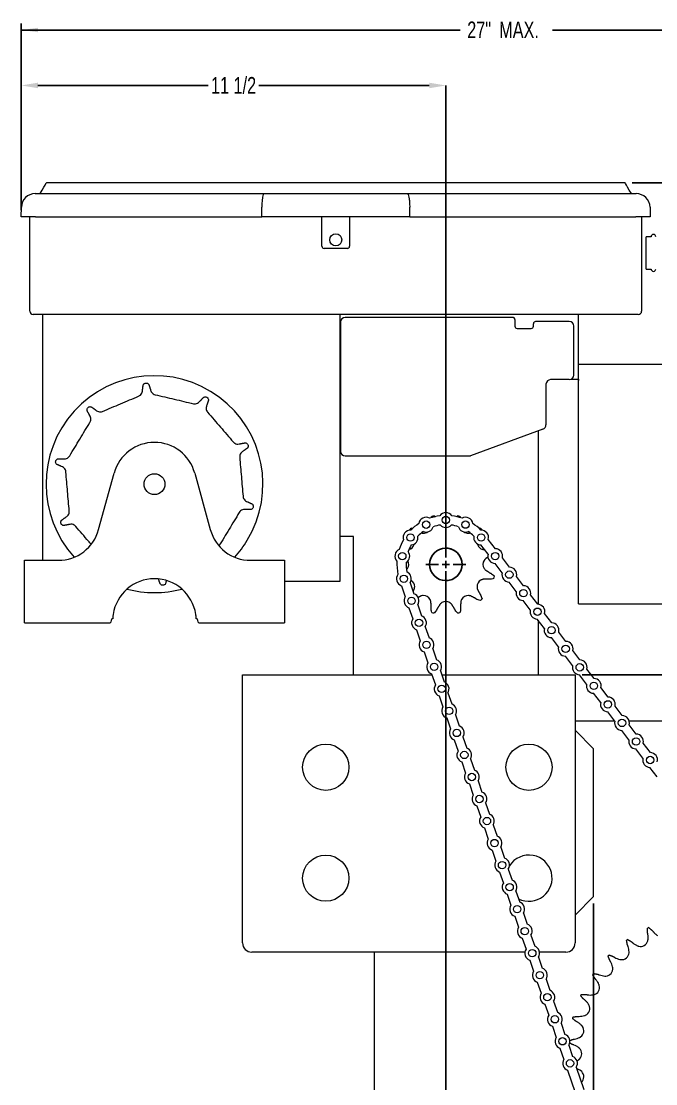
# Model space of a CAD drawing. Header units: inches. Extents: x 3.1 to 21.1, y 5.6 to 21.
# Drawn here: x 10.58 to 16.3, y 11.05 to 20.63 of the extents above; entities that cross this region are included whole.
import ezdxf

# ---------------------------------------------------------------- set-up
doc = ezdxf.new("R2010")
doc.units = ezdxf.units.IN
doc.header["$MEASUREMENT"] = 0
doc.header["$PDSIZE"] = -1
doc.layers.add('DIM', color=1, linetype='Continuous')
doc.styles.add('SLDTEXTSTYLE0', font='ARIAL.TTF', dxfattribs={"width": 0.7})
doc.dimstyles.new('SLDDIMSTYLE0', dxfattribs={"dimtxt": 0.15, "dimasz": 0.15, "dimexe": 0, "dimexo": 0.0625, "dimgap": 0.0375, "dimtad": 0, "dimtih": 1, "dimtoh": 1, "dimdec": 3, "dimlfac": 3, "dimrnd": 1e-09, "dimzin": 12, "dimdsep": 46, "dimtxsty": 'SLDTEXTSTYLE0', "dimsah": 1, "dimcen": 0.09, "dimadec": 0, "dimazin": 0, "dimtfac": 1, "dimtdec": 3, "dimtofl": 0, "dimtmove": 0, "dimatfit": 3, "dimfxl": 0, "dimtolj": 1, "dimtzin": 12, "dimarcsym": 0})
doc.dimstyles.new('SLDDIMSTYLE1', dxfattribs={"dimtxt": 0.15, "dimasz": 0.15, "dimexe": 0, "dimexo": 0.0625, "dimgap": 0.0375, "dimtad": 0, "dimtih": 1, "dimtoh": 1, "dimdec": 3, "dimlfac": 3, "dimrnd": 1e-09, "dimzin": 12, "dimdsep": 46, "dimtxsty": 'SLDTEXTSTYLE0', "dimsah": 1, "dimcen": 0.09, "dimadec": 0, "dimazin": 0, "dimtfac": 1, "dimtdec": 3, "dimtofl": 0, "dimtmove": 0, "dimatfit": 3, "dimfxl": 0, "dimtolj": 1, "dimtzin": 12, "dimarcsym": 0})

# ---------------------------------------------------------------- blocks, each defined once
blk = doc.blocks.new('*D9')
at = {"color": 0, "linetype": 'ByBlock', "lineweight": -2}
for p, q in [((16.0911, 19.1708), (20.6405, 19.1708)), ((20.6405, 19.0208), (20.6405, 17.067)), ((20.6405, 14.8831), (20.6405, 16.8368)), ((15.6405, 14.7331), (20.6405, 14.7331))]:
    blk.add_line(p, q, dxfattribs=at)
at = {"color": 0, "linetype": 'ByBlock'}
for points in [[(20.6405, 19.1708), (20.6655, 19.0208), (20.6155, 19.0208)], [(20.6405, 14.7331), (20.6655, 14.8831), (20.6155, 14.8831)]]:
    blk.add_solid(points, dxfattribs=at)
at = {"layer": 'DEFPOINTS', "color": 0, "linetype": 'ByBlock'}
for p in [(16.0286, 19.1708), (15.578, 14.7331)]:
    blk.add_point(p, dxfattribs=at)
at = {"color": 0, "linetype": 'ByBlock', "insert": (20.6405, 16.9519), "char_height": 0.15, "attachment_point": 5, "style": 'SLDTEXTSTYLE0'}
blk.add_mtext('13 5/16', dxfattribs=at)
blk = doc.blocks.new('*D5')
at = {"layer": 'DIM'}
for p, q in [((10.5813, 18.9249), (10.5813, 20.6089)), ((19.3347, 16.7954), (19.3347, 20.6089)), ((10.5813, 20.5489), (14.5415, 20.5489)), ((19.3347, 20.5489), (15.3745, 20.5489))]:
    blk.add_line(p, q, dxfattribs=at)
for points in [[(10.5813, 20.5489), (10.7313, 20.5289), (10.7313, 20.5689)], [(19.3347, 20.5489), (19.1847, 20.5689), (19.1847, 20.5289)]]:
    blk.add_solid(points, dxfattribs=at)
at = {"layer": 'DIM', "char_height": 0.15, "attachment_point": 1, "style": 'SLDTEXTSTYLE0'}
for s, insert in [('27"', (14.604, 20.6256)), (' MAX.', (14.8517, 20.6256))]:
    blk.add_mtext(s, dxfattribs=dict(at, insert=insert))
blk = doc.blocks.new('*D10')
at = {"color": 0, "linetype": 'ByBlock', "lineweight": -2}
for p, q in [((20.6405, 14.8831), (20.6405, 15.0331)), ((15.6405, 14.7331), (20.6405, 14.7331)), ((19.9947, 14.3164), (20.6405, 14.3164)), ((20.6405, 14.1664), (20.6405, 14.0164))]:
    blk.add_line(p, q, dxfattribs=at)
at = {"color": 0, "linetype": 'ByBlock'}
for points in [[(20.6405, 14.7331), (20.6155, 14.8831), (20.6655, 14.8831)], [(20.6405, 14.3164), (20.6155, 14.1664), (20.6655, 14.1664)]]:
    blk.add_solid(points, dxfattribs=at)
at = {"layer": 'DEFPOINTS', "color": 0, "linetype": 'ByBlock'}
for p in [(15.578, 14.7331), (19.9322, 14.3164)]:
    blk.add_point(p, dxfattribs=at)
at = {"color": 0, "linetype": 'ByBlock', "insert": (20.6405, 14.5248), "char_height": 0.15, "attachment_point": 5, "style": 'SLDTEXTSTYLE0'}
blk.add_mtext('1 1/4 TO 2 1/4"', dxfattribs=at)
blk = doc.blocks.new('*D11')
at = {"layer": 'DEFPOINTS', "color": 0}
for p in [(14.4114, 15.7298), (15.7447, 12.7331), (15.7447, 9.8436)]:
    blk.add_point(p, dxfattribs=at)
at = {"layer": 'DIM', "color": 0, "lineweight": -2}
for p, q in [((14.4114, 15.6673), (14.4114, 9.8436)), ((15.7447, 12.6706), (15.7447, 9.8436)), ((14.4114, 9.8436), (13.5336, 9.8436)), ((15.5947, 9.8436), (14.5614, 9.8436))]:
    blk.add_line(p, q, dxfattribs=at)
at = {"layer": 'DIM', "color": 0}
for points in [[(14.5614, 9.8686), (14.5614, 9.8186), (14.4114, 9.8436)], [(15.5947, 9.8686), (15.5947, 9.8186), (15.7447, 9.8436)]]:
    blk.add_solid(points, dxfattribs=at)
at = {"layer": 'DIM', "color": 0, "insert": (13.2526, 9.9213), "char_height": 0.15, "attachment_point": 2, "style": 'SLDTEXTSTYLE0'}
blk.add_mtext('\\A1;3" TO 4', dxfattribs=at)
blk = doc.blocks.new('*D12')
at = {"color": 0, "linetype": 'ByBlock', "lineweight": -2}
for p, q in [((10.5813, 18.9274), (10.5813, 20.0489)), ((10.7313, 20.0489), (12.2668, 20.0489)), ((14.2614, 20.0489), (12.7259, 20.0489)), ((14.4114, 15.7923), (14.4114, 20.0489))]:
    blk.add_line(p, q, dxfattribs=at)
at = {"color": 0, "linetype": 'ByBlock'}
for points in [[(10.5813, 20.0489), (10.7313, 20.0739), (10.7313, 20.0239)], [(14.4114, 20.0489), (14.2614, 20.0739), (14.2614, 20.0239)]]:
    blk.add_solid(points, dxfattribs=at)
at = {"layer": 'DEFPOINTS', "color": 0, "linetype": 'ByBlock'}
for p in [(10.5813, 18.8649), (14.4114, 15.7298)]:
    blk.add_point(p, dxfattribs=at)
at = {"color": 0, "linetype": 'ByBlock', "insert": (12.4963, 20.0489), "char_height": 0.15, "attachment_point": 5, "style": 'SLDTEXTSTYLE0'}
blk.add_mtext('11 1/2', dxfattribs=at)
blk = doc.blocks.new('SW_CENTERMARKSYMBOL_0')
at = {"layer": 'DIM', "color": 0}
for p, q in [((0, 0.0667), (0, 0.18)), ((-0.0667, 0), (-0.18, 0)), ((0, 0), (-0.0333, 0)), ((0, 0), (0, 0.0333)), ((0, 0), (0, -0.0333)), ((0, 0), (0.0333, 0)), ((0.0667, 0), (0.18, 0)), ((0, -0.0667), (0, -0.18))]:
    blk.add_line(p, q, dxfattribs=at)

msp = doc.modelspace()

# ---------------------------------------------------------------- linework, layer by layer
at = {"color": 7, "linetype": 'Continuous', "lineweight": 15}
for p, q in [((10.707758, 19.07328), (10.709921, 19.07328)), ((10.709921, 19.07328), (12.773007, 19.07328)), ((12.773007, 19.07328), (14.063501, 19.07328)), ((14.063501, 19.07328), (16.126587, 19.07328)), ((16.126587, 19.07328), (16.12875, 19.07328)), ((10.581284, 18.864946), (10.582777, 18.950462)), ((16.253731, 18.950462), (16.255224, 18.864946)), ((10.709921, 18.864946), (10.581284, 18.864946)), ((10.659154, 18.020686), (10.659154, 18.864946)), ((10.709921, 18.864946), (12.750963, 18.864946)), ((14.085544, 18.864946), (12.750963, 18.864946)), ((13.293254, 18.598603), (13.293254, 18.864946)), ((13.543254, 18.864946), (13.543254, 18.598603)), ((14.085544, 18.864946), (16.126587, 18.864946)), ((16.255224, 18.864946), (16.126587, 18.864946)), ((16.177354, 18.864946), (16.177354, 18.020686)), ((16.217354, 18.539086), (16.217354, 18.684919)), ((13.523254, 18.578602), (13.313254, 18.578602)), ((16.217354, 18.393253), (16.217354, 18.539086)), ((10.659154, 18.01402), (10.659154, 18.020686)), ((16.177354, 18.020686), (16.177354, 18.01402)), ((14.477558, 17.984086), (10.689087, 17.984086)), ((10.77302, 17.984086), (10.77302, 15.766419)), ((13.454687, 17.984086), (13.454687, 15.576086)), ((14.476355, 17.957497), (13.503021, 17.957497)), ((15.014687, 17.957497), (14.476355, 17.957497)), ((16.14742, 17.984086), (14.477558, 17.984086)), ((15.034687, 17.937497), (15.034687, 17.877497)), ((15.524687, 17.919997), (15.221354, 17.919997)), ((15.608021, 15.374753), (15.608021, 17.982496)), ((13.461354, 17.91583), (13.461354, 16.749163)), ((15.054687, 17.857497), (15.181354, 17.857497)), ((15.201354, 17.877497), (15.201354, 17.899996)), ((15.566354, 17.43733), (15.566354, 17.87833)), ((13.454687, 17.594086), (13.461354, 17.594086)), ((13.461354, 17.385753), (13.454687, 17.385753)), ((15.314687, 17.353997), (15.314687, 16.987339)), ((15.524687, 17.395663), (15.356354, 17.395663)), ((15.541403, 17.399163), (15.576354, 17.399163)), ((15.576354, 17.399163), (15.608021, 17.399163)), ((15.608021, 17.399163), (15.608021, 17.389164)), ((13.454687, 17.094086), (13.461354, 17.094086)), ((13.461354, 16.885753), (13.454687, 16.885753)), ((15.287271, 16.948185), (14.63289, 16.71001)), ((15.244687, 16.932686), (15.244687, 15.369204)), ((13.503021, 16.707497), (14.618639, 16.707497)), ((11.279516, 16.043133), (11.419858, 16.553039)), ((12.146183, 16.553039), (12.286524, 16.043133)), ((13.578021, 15.979753), (13.454687, 15.979753)), ((13.578021, 14.733086), (13.578021, 15.979753)), ((14.858594, 15.871163), (14.794519, 15.9555)), ((14.792238, 15.82075), (14.728164, 15.905088)), ((10.609687, 15.279086), (10.609687, 15.766419)), ((10.609687, 15.766419), (10.916354, 15.766419)), ((12.649687, 15.766419), (12.956354, 15.766419)), ((12.956354, 15.766419), (12.956354, 15.279086)), ((14.919278, 15.653535), (14.855204, 15.737872)), ((14.985633, 15.703947), (14.921559, 15.788285)), ((15.112673, 15.536732), (15.048599, 15.62107)), ((13.454687, 15.576086), (12.956354, 15.576086)), ((14.010449, 15.537261), (14.044806, 15.437071)), ((14.089277, 15.564291), (14.123633, 15.464102)), ((15.046318, 15.48632), (14.982243, 15.570657)), ((15.239712, 15.369517), (15.175638, 15.453855)), ((14.078567, 15.338615), (14.112924, 15.238426)), ((14.157395, 15.365646), (14.191751, 15.265457)), ((15.173357, 15.319104), (15.109283, 15.403442)), ((10.609687, 15.203086), (10.609687, 15.279086)), ((11.406694, 15.239086), (11.399242, 15.239086)), ((12.166799, 15.239086), (12.159347, 15.239086)), ((12.956354, 15.279086), (12.956354, 15.203086)), ((15.300397, 15.151889), (15.236322, 15.236227)), ((15.366752, 15.202302), (15.302678, 15.286639)), ((10.609687, 15.203086), (11.381927, 15.203086)), ((12.184114, 15.203086), (12.956354, 15.203086)), ((14.146686, 15.13997), (14.181042, 15.03978)), ((14.225513, 15.167001), (14.25987, 15.066811)), ((15.244687, 15.225217), (15.244687, 14.733086)), ((15.427436, 14.984674), (15.363362, 15.069012)), ((15.493792, 15.035086), (15.429717, 15.119424)), ((14.293631, 14.968356), (14.327988, 14.868166)), ((15.620831, 14.867871), (15.556757, 14.952209)), ((14.214804, 14.941325), (14.24916, 14.841135)), ((15.554476, 14.817459), (15.490402, 14.901796)), ((14.361749, 14.769711), (14.396106, 14.669521)), ((15.747871, 14.700656), (15.683796, 14.784994)), ((12.57802, 14.483086), (12.57802, 14.733086)), ((12.57802, 14.733086), (14.286212, 14.733086)), ((14.282922, 14.74268), (14.317279, 14.64249)), ((14.374309, 14.733086), (15.57802, 14.733086)), ((15.57802, 14.733086), (15.57802, 14.483086)), ((15.681516, 14.650243), (15.617441, 14.734581)), ((14.429868, 14.571066), (14.464224, 14.470876)), ((15.808555, 14.483028), (15.744481, 14.567366)), ((15.87491, 14.533441), (15.810836, 14.617778)), ((12.57802, 12.316419), (12.57802, 14.483086)), ((14.35104, 14.544035), (14.385397, 14.443845)), ((15.57802, 14.483086), (15.57802, 12.316419)), ((15.935595, 14.315813), (15.87152, 14.40015)), ((16.00195, 14.366225), (15.937876, 14.450563)), ((14.419158, 14.345389), (14.453515, 14.2452)), ((14.497986, 14.372421), (14.532342, 14.272231)), ((15.935134, 14.316419), (15.57802, 14.316419)), ((19.932187, 14.316419), (16.06476, 14.316419)), ((16.12899, 14.19901), (16.064915, 14.283348)), ((15.744687, 14.066419), (15.57802, 14.233086)), ((16.062634, 14.148598), (15.99856, 14.232935)), ((14.487277, 14.146744), (14.521633, 14.046554)), ((14.566104, 14.173775), (14.600461, 14.073586)), ((16.256029, 14.031795), (16.191955, 14.116132)), ((15.744687, 12.733086), (15.744687, 14.066419)), ((16.189674, 13.981382), (16.1256, 14.06572)), ((14.555395, 13.948099), (14.589751, 13.847909)), ((14.634222, 13.97513), (14.668579, 13.87494)), ((16.316714, 13.814167), (16.252639, 13.898505)), ((14.623513, 13.749454), (14.65787, 13.649264)), ((14.702341, 13.776485), (14.736697, 13.676295)), ((14.691631, 13.550809), (14.725988, 13.450619)), ((14.770459, 13.57784), (14.804815, 13.47765)), ((14.75975, 13.352163), (14.794106, 13.251974)), ((14.838577, 13.379195), (14.872934, 13.279005)), ((14.827868, 13.153518), (14.862224, 13.053329)), ((14.906695, 13.180549), (14.941052, 13.08036)), ((14.895986, 12.954873), (14.930343, 12.854683)), ((14.974814, 12.981904), (15.00917, 12.881714)), ((14.964104, 12.756228), (14.998461, 12.656038)), ((15.042932, 12.783259), (15.077288, 12.683069)), ((15.57802, 12.566419), (15.744687, 12.733086)), ((15.032223, 12.557583), (15.066579, 12.457393)), ((15.11105, 12.584614), (15.145406, 12.484424)), ((15.179168, 12.385969), (15.213525, 12.285779)), ((15.100341, 12.358938), (15.134697, 12.258748)), ((15.125087, 12.233086), (12.661354, 12.233086)), ((13.765521, 12.233086), (13.765521, 7.649753)), ((15.247286, 12.187323), (15.281643, 12.087134)), ((15.494687, 12.233086), (15.256896, 12.233086)), ((15.168459, 12.160292), (15.202815, 12.060103)), ((15.315405, 11.988678), (15.349761, 11.888489)), ((15.236577, 11.961647), (15.270934, 11.861457)), ((15.383523, 11.790033), (15.417879, 11.689843)), ((15.304695, 11.763002), (15.339052, 11.662812)), ((15.372814, 11.564357), (15.40717, 11.464167)), ((15.451641, 11.591388), (15.485997, 11.491198)), ((15.440932, 11.365712), (15.475288, 11.265522)), ((15.519759, 11.392743), (15.554116, 11.292553)), ((15.50905, 11.167066), (15.577917, 10.966237)), ((15.587877, 11.194098), (15.656745, 10.993268))]:
    msp.add_line(p, q, dxfattribs=at)
at = {"color": 7, "linetype": 'Continuous', "lineweight": 15, "flags": 128}
for points in [[(10.751587, 19.07328), (10.770166, 19.10546), (10.785047, 19.131234), (10.796217, 19.150581), (10.803669, 19.163488), (10.807396, 19.169944), (10.807862, 19.170751)], [(16.084921, 19.07328), (16.066342, 19.10546), (16.051461, 19.131234), (16.040291, 19.150581), (16.032839, 19.163488), (16.029112, 19.169944), (16.028646, 19.170751)]]:
    msp.add_lwpolyline(points, dxfattribs=at)
at = {"color": 7, "linetype": 'Continuous', "lineweight": 15}
for centre, radius in [((13.418254, 18.656936), 0.054667), ((11.783021, 16.453086), 0.094), ((14.233342, 16.087959), 0.033333), ((14.411177, 16.129753), 0.033333), ((14.58905, 16.088116), 0.033333), ((14.092635, 15.971452), 0.033333), ((14.729859, 15.971733), 0.033333), ((14.018406, 15.804532), 0.033333), ((14.856899, 15.804518), 0.033333), ((14.032982, 15.600004), 0.033333), ((14.983938, 15.637302), 0.033333), ((14.1011, 15.401359), 0.033333), ((15.110978, 15.470087), 0.033333), ((15.238017, 15.302872), 0.033333), ((14.169219, 15.202713), 0.033333), ((15.365057, 15.135657), 0.033333), ((14.237337, 15.004068), 0.033333), ((15.492097, 14.968441), 0.033333), ((14.305455, 14.805423), 0.033333), ((15.619136, 14.801226), 0.033333), ((15.746176, 14.634011), 0.033333), ((14.373573, 14.606778), 0.033333), ((15.873215, 14.466796), 0.033333), ((14.441691, 14.408133), 0.033333), ((16.000255, 14.29958), 0.033333), ((14.50981, 14.209487), 0.033333), ((13.328021, 13.899753), 0.208333), ((15.161354, 13.899753), 0.208333), ((16.127295, 14.132365), 0.033333), ((14.577928, 14.010842), 0.033333), ((16.254334, 13.96515), 0.033333), ((14.646046, 13.812197), 0.033333), ((14.714164, 13.613552), 0.033333), ((14.782282, 13.414907), 0.033333), ((14.850401, 13.216262), 0.033333), ((13.328021, 12.899753), 0.208333), ((14.918519, 13.017616), 0.033333), ((14.986637, 12.818971), 0.033333), ((15.054755, 12.620326), 0.033333), ((15.122874, 12.421681), 0.033333), ((15.190992, 12.223036), 0.033333), ((15.25911, 12.02439), 0.033333), ((15.327228, 11.825745), 0.033333), ((15.395346, 11.6271), 0.033333), ((15.463465, 11.428455), 0.033333), ((15.531583, 11.22981), 0.033333)]:
    msp.add_circle(centre, radius, dxfattribs=at)
msp.add_circle((14.411354, 15.729753), 0.146667)
for centre, radius, start, end in [((10.707758, 18.94828), 0.125, 90, 179), ((16.12875, 18.94828), 0.125, 1, 90), ((16.284021, 18.684919), 0.020833, 0, 180), ((13.313254, 18.598603), 0.02, 180, 270), ((13.523254, 18.598603), 0.02, 270, 0), ((16.284021, 18.393253), 0.020833, 180, 0), ((10.689087, 18.014019), 0.029933, 180, 270), ((13.503021, 17.91583), 0.041667, 90, 180), ((15.014687, 17.937497), 0.02, 0, 90), ((15.221354, 17.899997), 0.02, 90, 180), ((15.524687, 17.87833), 0.041667, 0, 90), ((16.147421, 18.014019), 0.029933, 270, 0), ((15.054687, 17.877497), 0.02, 180, 270), ((15.181354, 17.877497), 0.02, 270, 0), ((11.783021, 16.453086), 0.978277, 328.8554699, 222.3018131), ((15.356354, 17.353997), 0.041667, 90, 180), ((15.524687, 17.43733), 0.041667, 270, 0), ((15.273021, 16.987339), 0.041667, 290, 0), ((11.783021, 16.453086), 0.376667, 15.3884768, 164.6115232), ((13.503021, 16.749163), 0.041667, 180, 270), ((14.618639, 16.749163), 0.041667, 270, 290), ((14.411177, 16.129753), 0.066667, 35.070214, 144.9803358), ((14.233342, 16.087959), 0.066667, 61.470214, 171.3803358), ((14.411354, 15.729753), 0.441667, 97.123899, 109.3266507), ((14.411354, 15.729753), 0.451255, 103.5963742, 106.4036258), ((14.411354, 15.729753), 0.441667, 70.723899, 82.9266507), ((14.411354, 15.729753), 0.451255, 73.5963742, 76.4036258), ((14.58905, 16.088116), 0.066667, 8.670214, 118.5803358), ((10.916354, 16.143086), 0.376667, 270, 344.6115232), ((12.649687, 16.143086), 0.376667, 195.3884768, 270), ((14.092635, 15.971452), 0.066667, 87.870214, 197.7803358), ((14.411354, 15.729753), 0.451255, 133.5963742, 136.4036258), ((14.411354, 15.729753), 0.441667, 123.523899, 135.7266507), ((14.411354, 15.729753), 0.358333, 124.307387, 134.9431628), ((14.210119, 16.078301), 0.0675, 267.7503494, 305.2452719), ((14.233342, 16.087959), 0.066667, 248.9401231, 343.9104267), ((14.411354, 15.729753), 0.358333, 97.907387, 108.5431628), ((14.411177, 16.129753), 0.066667, 222.5401231, 317.5104267), ((14.411354, 15.729753), 0.358333, 71.507387, 82.1431628), ((14.58905, 16.088116), 0.066667, 196.1401231, 291.1104267), ((14.612588, 16.078301), 0.0675, 234.5754202, 272.2496506), ((14.411354, 15.729753), 0.358333, 45.107387, 55.7431628), ((14.411354, 15.729753), 0.441667, 44.323899, 56.5266507), ((14.411354, 15.729753), 0.451255, 43.5963742, 46.4036258), ((14.729859, 15.971733), 0.066667, 345.9074623, 92.1803358), ((11.783021, 16.453086), 0.978277, 317.6981869, 328.8554699), ((14.411354, 15.729753), 0.441667, 149.923899, 162.1266507), ((14.062805, 15.930987), 0.0675, 297.7503494, 346.4861249), ((14.092635, 15.971452), 0.066667, 275.3401231, 10.3104267), ((14.729859, 15.971733), 0.066667, 169.7401231, 268.5430874), ((14.759902, 15.930987), 0.0675, 193.3639687, 242.2496506), ((14.018406, 15.804532), 0.066667, 114.270214, 224.1803358), ((14.018406, 15.804532), 0.066667, 301.7401231, 36.7104267), ((14.411354, 15.729753), 0.358333, 150.707387, 161.3431628), ((14.411354, 15.729753), 0.146667, 196.5045155, 163.4954845), ((14.856899, 15.804518), 0.066667, 165.9074623, 268.5430874), ((14.856899, 15.804518), 0.066667, 345.9074623, 88.5430874), ((14.411354, 15.729753), 0.441667, 176.323899, 191.8289359), ((14.411354, 15.729753), 0.358333, 177.107387, 191.045448), ((14.008885, 15.729753), 0.0675, 327.7503494, 27.4508058), ((14.813823, 15.729753), 0.0675, 147.7503494, 212.2496506), ((14.032982, 15.600004), 0.066667, 143.9724992, 250.2453726), ((14.032982, 15.600004), 0.066667, 327.6097475, 66.4127119), ((14.411354, 15.729753), 0.451255, 343.5963742, 346.4036258), ((14.983938, 15.637302), 0.066667, 165.9074623, 268.5430874), ((14.983938, 15.637302), 0.066667, 345.9074623, 88.5430874), ((11.783021, 15.223086), 0.376667, 8.5500077, 171.4499923), ((14.062805, 15.528518), 0.0675, 357.7503494, 58.4096684), ((14.759902, 15.528518), 0.0675, 117.7503494, 182.2496506), ((15.110978, 15.470087), 0.066667, 345.9074623, 88.5430874), ((11.783021, 16.453086), 0.978277, 255.3242959, 284.6757041), ((14.1011, 15.401359), 0.066667, 147.6097475, 250.2453726), ((14.1011, 15.401359), 0.066667, 327.6097475, 70.2453726), ((14.210119, 15.381204), 0.0675, 27.7503494, 92.2496506), ((14.612588, 15.381204), 0.0675, 87.7503494, 152.2496506), ((15.110978, 15.470087), 0.066667, 165.9074623, 268.5430874), ((14.411354, 15.327284), 0.0675, 57.7503494, 122.2496506), ((14.411354, 15.729753), 0.451255, 313.5963742, 316.4036258), ((15.238017, 15.302872), 0.066667, 345.9074623, 88.5430874), ((14.169219, 15.202713), 0.066667, 147.6097475, 250.2453726), ((14.169219, 15.202713), 0.066667, 327.6097475, 70.2453726), ((14.411354, 15.729753), 0.451255, 253.5963742, 256.4036258), ((14.411354, 15.729753), 0.451255, 283.5963742, 286.4036258), ((15.238017, 15.302872), 0.066667, 165.9074623, 268.5430874), ((15.365057, 15.135657), 0.066667, 165.9074623, 268.5430874), ((15.365057, 15.135657), 0.066667, 345.9074623, 88.5430874), ((14.237337, 15.004068), 0.066667, 327.6097475, 70.2453726), ((14.237337, 15.004068), 0.066667, 147.6097475, 250.2453726), ((15.492097, 14.968441), 0.066667, 165.9074623, 268.5430874), ((15.492097, 14.968441), 0.066667, 345.9074623, 88.5430874), ((14.305455, 14.805423), 0.066667, 327.6097475, 70.2453726), ((15.619136, 14.801226), 0.066667, 345.9074623, 88.5430874), ((14.305455, 14.805423), 0.066667, 147.6097475, 250.2453726), ((15.619136, 14.801226), 0.066667, 165.9074623, 268.5430874), ((14.373573, 14.606778), 0.066667, 327.6097475, 70.2453726), ((15.746176, 14.634011), 0.066667, 345.9074623, 88.5430874), ((14.373573, 14.606778), 0.066667, 147.6097475, 250.2453726), ((15.746176, 14.634011), 0.066667, 165.9074623, 268.5430874), ((14.441691, 14.408133), 0.066667, 327.6097475, 70.2453726), ((15.873215, 14.466796), 0.066667, 165.9074623, 268.5430874), ((15.873215, 14.466796), 0.066667, 345.9074623, 88.5430874), ((14.441691, 14.408133), 0.066667, 147.6097475, 250.2453726), ((16.000255, 14.29958), 0.066667, 165.9074623, 268.5430874), ((16.000255, 14.29958), 0.066667, 345.9074623, 88.5430874), ((14.50981, 14.209487), 0.066667, 147.6097475, 250.2453726), ((14.50981, 14.209487), 0.066667, 327.6097475, 70.2453726), ((16.127295, 14.132365), 0.066667, 345.9074623, 88.5430874), ((16.127295, 14.132365), 0.066667, 165.9074623, 268.5430874), ((14.577928, 14.010842), 0.066667, 147.6097475, 250.2453726), ((14.577928, 14.010842), 0.066667, 327.6097475, 70.2453726), ((16.254334, 13.96515), 0.066667, 345.9074623, 88.5430874), ((16.254334, 13.96515), 0.066667, 165.9074623, 268.5430874), ((14.646046, 13.812197), 0.066667, 147.6097475, 250.2453726), ((14.646046, 13.812197), 0.066667, 327.6097475, 70.2453726), ((14.714164, 13.613552), 0.066667, 147.6097475, 250.2453726), ((14.714164, 13.613552), 0.066667, 327.6097475, 70.2453726), ((14.782282, 13.414907), 0.066667, 147.6097475, 250.2453726), ((14.782282, 13.414907), 0.066667, 327.6097475, 70.2453726), ((14.850401, 13.216262), 0.066667, 147.6097475, 250.2453726), ((14.850401, 13.216262), 0.066667, 327.6097475, 70.2453726), ((14.918519, 13.017616), 0.066667, 147.6097475, 250.2453726), ((14.918519, 13.017616), 0.066667, 327.6097475, 70.2453726), ((15.161354, 12.899753), 0.208333, 79.6465659, 147.9436866), ((15.161354, 12.899753), 0.208333, 242.9497689, 79.6465659), ((14.986637, 12.818971), 0.066667, 147.6097475, 250.2453726), ((14.986637, 12.818971), 0.066667, 327.6097475, 70.2453726), ((15.054755, 12.620326), 0.066667, 147.6097475, 250.2453726), ((15.054755, 12.620326), 0.066667, 327.6097475, 70.2453726), ((15.122874, 12.421681), 0.066667, 147.6097475, 250.2453726), ((15.122874, 12.421681), 0.066667, 327.6097475, 70.2453726), ((16.765521, 11.316419), 1.25313, 114.730266, 115.269734), ((12.661354, 12.316419), 0.083333, 180, 270), ((15.190992, 12.223036), 0.066667, 327.6097475, 70.2453726), ((15.494687, 12.316419), 0.083333, 270, 0), ((16.765521, 11.316419), 1.25313, 124.730266, 125.269734), ((16.167931, 12.351474), 0.0675, 254.2099395, 345.7900605), ((15.190992, 12.223036), 0.066667, 147.6097475, 250.2453726), ((16.765521, 11.316419), 1.25313, 134.730266, 135.269734), ((15.997275, 12.231979), 0.0675, 264.2099395, 355.7900605), ((15.25911, 12.02439), 0.066667, 327.6097475, 70.2453726), ((15.849961, 12.084665), 0.0675, 274.2099395, 5.7900605), ((15.25911, 12.02439), 0.066667, 147.6097475, 250.2453726), ((16.765521, 11.316419), 1.25313, 144.730266, 145.269734), ((15.327228, 11.825745), 0.066667, 327.6097475, 70.2453726), ((15.730466, 11.914009), 0.0675, 284.2099395, 15.7900605), ((15.327228, 11.825745), 0.066667, 147.6097475, 250.2453726), ((16.765521, 11.316419), 1.25313, 154.730266, 155.269734), ((15.64242, 11.725195), 0.0675, 294.2099395, 25.7900605), ((15.395346, 11.6271), 0.066667, 147.6097475, 250.2453726), ((15.395346, 11.6271), 0.066667, 327.6097475, 70.2453726), ((16.765521, 11.316419), 1.25313, 164.730266, 165.269734), ((15.588499, 11.52396), 0.0675, 304.2099395, 35.7900605), ((15.463465, 11.428455), 0.066667, 147.6097475, 250.2453726), ((15.463465, 11.428455), 0.066667, 327.6097475, 70.2453726), ((15.570342, 11.316419), 0.0675, 314.2099395, 45.7900605), ((15.531583, 11.22981), 0.066667, 147.6097475, 250.2453726), ((15.531583, 11.22981), 0.066667, 327.6097475, 70.2453726), ((15.588499, 11.108879), 0.0675, 324.2099395, 55.7900605)]:
    msp.add_arc(centre, radius, start, end, dxfattribs=at)
for centre, start_param, end_param in [((11.381927, 15.279086), 3.14159265, 4.15812715), ((12.184114, 15.279086), 2.12505816, 3.14159265)]:
    msp.add_ellipse(centre, major_axis=(0, 0.076), ratio=0.26794919, start_param=start_param, end_param=end_param, dxfattribs=at)
for points in [[(16.028646, 19.170751), (10.807862, 19.170751)], [(12.750963, 18.864946), (12.75122, 18.950462)], [(14.085544, 18.864946), (14.085288, 18.950462)], [(16.263187, 18.684919), (16.217354, 18.684919)], [(16.217354, 18.393253), (16.263187, 18.393253)], [(13.461354, 17.628777), (13.454687, 17.628777)], [(16.987187, 17.53142), (15.608021, 17.53142)], [(11.675043, 17.300201), (11.680738, 17.34439)], [(11.733495, 17.348872), (11.746561, 17.306276)], [(12.193587, 17.201884), (12.224168, 17.234287)], [(12.269483, 17.206902), (12.255017, 17.164761)], [(11.197743, 17.074949), (11.176377, 17.114046)], [(11.216424, 17.148681), (11.252032, 17.121901)], [(13.461354, 17.124079), (13.454687, 17.124079)], [(12.555308, 16.817551), (12.599094, 16.825791)], [(12.619659, 16.777001), (12.583186, 16.751411)], [(10.915774, 16.682797), (10.960322, 16.682062)], [(10.944, 16.612167), (10.903733, 16.631237)], [(12.622041, 16.294006), (12.662308, 16.274934)], [(12.650268, 16.223375), (12.605719, 16.224111)], [(10.946382, 16.129171), (10.982855, 16.154761)], [(14.305273, 16.168362), (14.314682, 16.15836)], [(14.538789, 16.16264), (14.541683, 16.150354)], [(11.010733, 16.088621), (10.966947, 16.080381)], [(14.10018, 16.056559), (14.112474, 16.05286)], [(14.194484, 16.013407), (14.20747, 16.010853)], [(14.615238, 16.010853), (14.628658, 16.013032)], [(14.081927, 15.867043), (14.094235, 15.871251)], [(14.748181, 15.864513), (14.759491, 15.863854)], [(14.770435, 15.781461), (14.756736, 15.765771)], [(14.791064, 15.795029), (14.770435, 15.781461)], [(14.057489, 15.684019), (14.065972, 15.693734)], [(14.770435, 15.678045), (14.804221, 15.655823)], [(14.804221, 15.655823), (14.815971, 15.649922)], [(11.832546, 15.5573), (11.81948, 15.599896)], [(11.888023, 15.582884), (11.885303, 15.561782)], [(14.126235, 15.505432), (14.130253, 15.525868)], [(14.748181, 15.594993), (14.728473, 15.588255)], [(14.788552, 15.597344), (14.748181, 15.594993)], [(14.801678, 15.59658), (14.788552, 15.597344)], [(14.116267, 15.485584), (14.126235, 15.505432)], [(14.187033, 15.444634), (14.160173, 15.431144)], [(14.635675, 15.444634), (14.615238, 15.448652)], [(14.671812, 15.426485), (14.635675, 15.444634)], [(14.696473, 15.505432), (14.714622, 15.469294)], [(14.714622, 15.469294), (14.721847, 15.458309)], [(14.276594, 15.392925), (14.269856, 15.412634)], [(14.278945, 15.352555), (14.276594, 15.392925)], [(14.278181, 15.339429), (14.278945, 15.352555)], [(14.337424, 15.336886), (14.331523, 15.325136)], [(14.359646, 15.370672), (14.337424, 15.336886)], [(14.463062, 15.370672), (14.447372, 15.38437)], [(14.485283, 15.336886), (14.463062, 15.370672)], [(14.491184, 15.325136), (14.485283, 15.336886)], [(14.546114, 15.392925), (14.543762, 15.352555)], [(14.543762, 15.352555), (14.544527, 15.339429)], [(14.682798, 15.419259), (14.671812, 15.426485)], [(15.608021, 15.374753), (19.074687, 15.374753)], [(16.230427, 12.411979), (16.230584, 12.449636)], [(16.233623, 12.393436), (16.230427, 12.411979)], [(16.241277, 12.454622), (16.270225, 12.430537)], [(16.270225, 12.430537), (16.282375, 12.41617)], [(16.048314, 12.302417), (16.04193, 12.339529)], [(16.054681, 12.28471), (16.048314, 12.302417)], [(16.051595, 12.346296), (16.084285, 12.327603)], [(16.084285, 12.327603), (16.098746, 12.315565)], [(16.141196, 12.289495), (16.149564, 12.286521)], [(16.233366, 12.334905), (16.234975, 12.343638)], [(15.887994, 12.162896), (15.875262, 12.198335)], [(15.883605, 12.206678), (15.919044, 12.193946)], [(15.919044, 12.193946), (15.935376, 12.184601)], [(16.064592, 12.227024), (16.06466, 12.235904)], [(15.897339, 12.146564), (15.887994, 12.162896)], [(15.917116, 12.091475), (15.915641, 12.100232)], [(15.981708, 12.166299), (15.990465, 12.164824)], [(15.754336, 11.997655), (15.735644, 12.030345)], [(15.742411, 12.04001), (15.779523, 12.033625)], [(15.766375, 11.983194), (15.754336, 11.997655)], [(15.779523, 12.033625), (15.797229, 12.027259)], [(15.846036, 12.01728), (15.854916, 12.017347)], [(15.795419, 11.932376), (15.792445, 11.940744)], [(15.651403, 11.811715), (15.627318, 11.840663)], [(15.632304, 11.851356), (15.669961, 11.851513)], [(15.66577, 11.799564), (15.651403, 11.811715)], [(15.669961, 11.851513), (15.688504, 11.848317)], [(15.738302, 11.846965), (15.747035, 11.848574)], [(15.703197, 11.754562), (15.698816, 11.762286)], [(15.582322, 11.610726), (15.553576, 11.635051)], [(15.55663, 11.646448), (15.593687, 11.653142)], [(15.598581, 11.601255), (15.582322, 11.610726)], [(15.593687, 11.653142), (15.612503, 11.653215)], [(15.661779, 11.66053), (15.670101, 11.663631)], [(15.643253, 11.563435), (15.637597, 11.570281)], [(15.549192, 11.400794), (15.527184, 11.413623)], [(15.528841, 11.435625), (15.553019, 11.444539)], [(15.553019, 11.444539), (15.571536, 11.447879)], [(15.618793, 11.46364), (15.62645, 11.468139)], [(15.566848, 11.39429), (15.549192, 11.400794)], [(15.617409, 11.364803), (15.61065, 11.370563)], [(15.593655, 11.251463), (15.61065, 11.262276)], [(15.61065, 11.262276), (15.617409, 11.268036)], [(15.62645, 11.1647), (15.618793, 11.169199)], [(15.634086, 11.059344), (15.637597, 11.062558)], [(15.637597, 11.062558), (15.643253, 11.069404)]]:
    msp.add_open_spline(points, degree=1, dxfattribs=at)
for points, knots in [([(12.773007, 19.07328), (12.772981, 19.07328), (12.771376, 19.073269), (12.767314, 19.070722), (12.76125, 19.056702), (12.755777, 19.0288), (12.75204, 18.992108), (12.751493, 18.964345), (12.75122, 18.950462)], [0, 0, 0, 0, 0.002242658, 0.141620014, 0.359138926, 0.573675235, 0.786814576, 1, 1, 1, 1]), ([(14.063501, 19.07328), (14.063526, 19.07328), (14.065132, 19.073269), (14.069193, 19.070722), (14.075257, 19.056702), (14.080731, 19.0288), (14.084467, 18.992108), (14.085014, 18.964345), (14.085288, 18.950462)], [0, 0, 0, 0, 0.002242658, 0.141620003, 0.359138898, 0.573675321, 0.78681456, 1, 1, 1, 1]), ([(11.680738, 17.34439), (11.68191, 17.347359), (11.684232, 17.353244), (11.691279, 17.36011), (11.700031, 17.364341), (11.709697, 17.36539), (11.719103, 17.363206), (11.727217, 17.358071), (11.731574, 17.352668), (11.733236, 17.349383), (11.733495, 17.348872)], [0, 0, 0, 0, 0.14375987, 0.28488857, 0.42260616, 0.55813233, 0.69383958, 0.83195919, 0.9738332, 1, 1, 1, 1]), ([(11.640402, 17.246664), (11.64337, 17.248102), (11.652105, 17.252333), (11.664035, 17.263639), (11.673587, 17.280872), (11.674559, 17.293766), (11.675043, 17.300201)], [0, 0, 0, 0, 0.1462794, 0.43046176, 0.71573395, 1, 1, 1, 1]), ([(11.746561, 17.306276), (11.747288, 17.302743), (11.749289, 17.293017), (11.757503, 17.278683), (11.771666, 17.26547), (11.783706, 17.261392), (11.789737, 17.25935)], [0, 0, 0, 0, 0.15997868, 0.44043945, 0.71969099, 1, 1, 1, 1]), ([(11.789737, 17.25935), (11.847098, 17.245955), (11.961883, 17.219149), (12.076669, 17.192344), (12.134093, 17.178934)], [0, 0, 0, 0, 0.49972402, 1, 1, 1, 1]), ([(11.314544, 17.109315), (11.368824, 17.132194), (11.477443, 17.177977), (11.586062, 17.22376), (11.640402, 17.246664)], [0, 0, 0, 0, 0.49972421, 1, 1, 1, 1]), ([(12.134093, 17.178934), (12.13734, 17.178352), (12.146893, 17.17664), (12.16319, 17.178775), (12.181048, 17.187102), (12.189412, 17.196962), (12.193587, 17.201884)], [0, 0, 0, 0, 0.14628644, 0.43046471, 0.71573476, 1, 1, 1, 1]), ([(12.224168, 17.234287), (12.226861, 17.236), (12.232198, 17.239395), (12.241935, 17.240808), (12.251503, 17.239086), (12.25994, 17.234254), (12.266265, 17.226958), (12.269812, 17.218035), (12.270161, 17.211103), (12.269574, 17.207468), (12.269483, 17.206902)], [0, 0, 0, 0, 0.14375653, 0.2848841, 0.42260363, 0.5581303, 0.6938372, 0.83195927, 0.97383596, 1, 1, 1, 1]), ([(12.255017, 17.164761), (12.253528, 17.161476), (12.24943, 17.152431), (12.24765, 17.136007), (12.251342, 17.116992), (12.258685, 17.106617), (12.262364, 17.101419)], [0, 0, 0, 0, 0.15997338, 0.44043575, 0.71969356, 1, 1, 1, 1]), ([(11.176377, 17.114046), (11.175579, 17.117137), (11.173999, 17.123263), (11.175665, 17.132959), (11.180259, 17.141527), (11.187462, 17.148057), (11.196355, 17.151819), (11.205938, 17.152434), (11.212639, 17.150625), (11.215914, 17.148943), (11.216424, 17.148681)], [0, 0, 0, 0, 0.1437581, 0.28488394, 0.42260477, 0.55813253, 0.69383558, 0.83195529, 0.97383165, 1, 1, 1, 1]), ([(11.201186, 17.011275), (11.202742, 17.014183), (11.207322, 17.02274), (11.210328, 17.038899), (11.207927, 17.058456), (11.201134, 17.069458), (11.197743, 17.074949)], [0, 0, 0, 0, 0.14628529, 0.4304625, 0.71573097, 1, 1, 1, 1]), ([(11.252032, 17.121901), (11.254697, 17.11947), (11.262033, 17.112778), (11.277103, 17.106009), (11.296327, 17.103644), (11.308464, 17.107422), (11.314544, 17.109315)], [0, 0, 0, 0, 0.15997531, 0.4404391, 0.71968969, 1, 1, 1, 1]), ([(12.262364, 17.101419), (12.300897, 17.056866), (12.378004, 16.967711), (12.455112, 16.878556), (12.493687, 16.833954)], [0, 0, 0, 0, 0.49972446, 1, 1, 1, 1]), ([(11.018294, 16.708623), (11.048759, 16.759037), (11.109723, 16.859921), (11.170687, 16.960805), (11.201186, 17.011275)], [0, 0, 0, 0, 0.49972466, 1, 1, 1, 1]), ([(12.493687, 16.833954), (12.495971, 16.831575), (12.502695, 16.824575), (12.517133, 16.816723), (12.536475, 16.812963), (12.549037, 16.816024), (12.555308, 16.817551)], [0, 0, 0, 0, 0.14628155, 0.43046384, 0.71573257, 1, 1, 1, 1]), ([(12.599094, 16.825791), (12.60228, 16.825594), (12.608594, 16.825204), (12.617302, 16.820623), (12.62403, 16.813607), (12.628015, 16.804738), (12.628844, 16.795118), (12.626468, 16.785814), (12.622677, 16.78), (12.620065, 16.777405), (12.619659, 16.777001)], [0, 0, 0, 0, 0.14376071, 0.28488897, 0.42260649, 0.55813466, 0.69383926, 0.83195713, 0.97383224, 1, 1, 1, 1]), ([(10.903733, 16.631237), (10.901271, 16.633269), (10.896392, 16.637296), (10.89204, 16.646121), (10.890721, 16.655752), (10.89271, 16.665269), (10.897694, 16.673539), (10.905084, 16.67967), (10.911569, 16.682144), (10.915207, 16.682709), (10.915774, 16.682797)], [0, 0, 0, 0, 0.14376469, 0.28488405, 0.42260517, 0.55813206, 0.69384058, 0.83195832, 0.97383489, 1, 1, 1, 1]), ([(10.960322, 16.682062), (10.963906, 16.681661), (10.973776, 16.680558), (10.989946, 16.683941), (11.006889, 16.693328), (11.014487, 16.703518), (11.018294, 16.708623)], [0, 0, 0, 0, 0.15997489, 0.44044327, 0.71969289, 1, 1, 1, 1]), ([(12.583186, 16.751411), (12.580051, 16.749628), (12.571418, 16.744719), (12.560324, 16.732478), (12.552135, 16.714925), (12.551977, 16.702215), (12.551898, 16.695848)], [0, 0, 0, 0, 0.15997804, 0.44044054, 0.71969621, 1, 1, 1, 1]), ([(12.551898, 16.695848), (12.556884, 16.637155), (12.566861, 16.519704), (12.576839, 16.402253), (12.58183, 16.343495)], [0, 0, 0, 0, 0.49972426, 1, 1, 1, 1]), ([(10.984211, 16.562677), (10.983761, 16.565944), (10.982437, 16.575559), (10.975371, 16.590398), (10.961932, 16.604809), (10.94997, 16.609717), (10.944, 16.612167)], [0, 0, 0, 0, 0.14628158, 0.43046152, 0.71573418, 1, 1, 1, 1]), ([(11.014142, 16.210324), (11.009157, 16.269017), (10.99918, 16.386468), (10.989203, 16.503919), (10.984211, 16.562677)], [0, 0, 0, 0, 0.49972416, 1, 1, 1, 1]), ([(12.58183, 16.343495), (12.58228, 16.340228), (12.583605, 16.330613), (12.59067, 16.315773), (12.604109, 16.301364), (12.616071, 16.296455), (12.622041, 16.294006)], [0, 0, 0, 0, 0.14628186, 0.43046328, 0.71573037, 1, 1, 1, 1]), ([(10.982855, 16.154761), (10.98599, 16.156544), (10.994623, 16.161453), (11.005716, 16.173694), (11.013907, 16.191247), (11.014064, 16.203957), (11.014142, 16.210324)], [0, 0, 0, 0, 0.1599736, 0.44043696, 0.71969583, 1, 1, 1, 1]), ([(12.547748, 16.197549), (12.517282, 16.147135), (12.456318, 16.046251), (12.395354, 15.945367), (12.364855, 15.894897)], [0, 0, 0, 0, 0.49972466, 1, 1, 1, 1]), ([(12.605719, 16.224111), (12.602134, 16.224511), (12.592265, 16.225613), (12.576095, 16.222231), (12.559152, 16.212845), (12.551554, 16.202654), (12.547748, 16.197549)], [0, 0, 0, 0, 0.15997543, 0.4404387, 0.719695, 1, 1, 1, 1]), ([(12.662308, 16.274934), (12.66477, 16.272902), (12.669649, 16.268876), (12.674, 16.260051), (12.675321, 16.25042), (12.673331, 16.240903), (12.668348, 16.232633), (12.660957, 16.226502), (12.654472, 16.224028), (12.650834, 16.223463), (12.650268, 16.223375)], [0, 0, 0, 0, 0.14375847, 0.28488399, 0.42260709, 0.55813088, 0.69383778, 0.83195678, 0.97383465, 1, 1, 1, 1]), ([(10.966947, 16.080381), (10.963761, 16.080578), (10.957447, 16.080968), (10.94874, 16.085549), (10.942011, 16.092565), (10.938026, 16.101435), (10.937197, 16.111054), (10.939572, 16.120359), (10.943365, 16.126171), (10.945976, 16.128767), (10.946382, 16.129171)], [0, 0, 0, 0, 0.14376149, 0.28488566, 0.42260776, 0.55813437, 0.6938397, 0.83195699, 0.97383581, 1, 1, 1, 1]), ([(14.281747, 16.150775), (14.281897, 16.153474), (14.282125, 16.157594), (14.283458, 16.161346), (14.283918, 16.16264)], [0, 0, 0, 0, 0.65490017, 1, 1, 1, 1]), ([(14.508889, 16.158185), (14.510589, 16.160803), (14.513065, 16.164615), (14.516392, 16.167468), (14.517435, 16.168362)], [0, 0, 0, 0, 0.68648456, 1, 1, 1, 1]), ([(11.072354, 16.072218), (11.07007, 16.074597), (11.063346, 16.081597), (11.048908, 16.08945), (11.029566, 16.093209), (11.017003, 16.090148), (11.010733, 16.088621)], [0, 0, 0, 0, 0.14628174, 0.43045936, 0.71573317, 1, 1, 1, 1]), ([(11.211909, 15.910858), (11.203966, 15.920043), (11.157448, 15.97383), (11.11093, 16.027616), (11.072354, 16.072218)], [0, 0, 0, 0, 0.1707566, 1, 1, 1, 1]), ([(14.0856, 16.036507), (14.085543, 16.036637), (14.084915, 16.038054), (14.084723, 16.03956), (14.084548, 16.040926)], [0, 0, 0, 0, 0.092393552, 1, 1, 1, 1]), ([(14.71063, 16.052274), (14.713217, 16.053588), (14.717075, 16.055546), (14.721177, 16.056308), (14.722528, 16.056559)], [0, 0, 0, 0, 0.67064209, 1, 1, 1, 1]), ([(14.728473, 15.871251), (14.73349, 15.868994), (14.73988, 15.866119), (14.746713, 15.864797), (14.748181, 15.864513)], [0, 0, 0, 0, 0.785149093, 1, 1, 1, 1]), ([(14.756736, 15.693734), (14.759952, 15.689271), (14.764049, 15.683586), (14.769305, 15.679025), (14.770435, 15.678045)], [0, 0, 0, 0, 0.78511754, 1, 1, 1, 1]), ([(14.815971, 15.649922), (14.827212, 15.642928), (14.83967, 15.635177), (14.849047, 15.624695), (14.849963, 15.623671)], [0, 0, 0, 0, 0.90231, 1, 1, 1, 1]), ([(11.885303, 15.561782), (11.884132, 15.558813), (11.881809, 15.552928), (11.874762, 15.546063), (11.86601, 15.541831), (11.856343, 15.540783), (11.846938, 15.542966), (11.838824, 15.548101), (11.834467, 15.553504), (11.832805, 15.556789), (11.832546, 15.5573)], [0, 0, 0, 0, 0.14376332, 0.28488684, 0.42261054, 0.55813484, 0.69383956, 0.83196077, 0.97383345, 1, 1, 1, 1]), ([(14.692454, 15.525868), (14.693008, 15.520395), (14.693714, 15.513424), (14.695985, 15.506845), (14.696473, 15.505432)], [0, 0, 0, 0, 0.78514793, 1, 1, 1, 1]), ([(14.844241, 15.602317), (14.837419, 15.600354), (14.823755, 15.596423), (14.809043, 15.596528), (14.801678, 15.59658)], [0, 0, 0, 0, 0.499344815, 1, 1, 1, 1]), ([(14.20747, 15.448652), (14.201996, 15.448098), (14.195025, 15.447393), (14.188446, 15.445122), (14.187033, 15.444634)], [0, 0, 0, 0, 0.78515888, 1, 1, 1, 1]), ([(14.721847, 15.458309), (14.728086, 15.446631), (14.734999, 15.43369), (14.737879, 15.419924), (14.73816, 15.418579)], [0, 0, 0, 0, 0.90231197, 1, 1, 1, 1]), ([(14.283918, 15.296865), (14.281955, 15.303688), (14.278024, 15.317352), (14.278128, 15.332063), (14.278181, 15.339429)], [0, 0, 0, 0, 0.49934665, 1, 1, 1, 1]), ([(14.375335, 15.38437), (14.370872, 15.381154), (14.365187, 15.377058), (14.360626, 15.371801), (14.359646, 15.370672)], [0, 0, 0, 0, 0.78511627, 1, 1, 1, 1]), ([(14.544527, 15.339429), (14.544091, 15.326197), (14.543607, 15.311532), (14.539218, 15.29817), (14.538789, 15.296865)], [0, 0, 0, 0, 0.90232087, 1, 1, 1, 1]), ([(14.552852, 15.412634), (14.550595, 15.407617), (14.54772, 15.401226), (14.546398, 15.394393), (14.546114, 15.392925)], [0, 0, 0, 0, 0.78514039, 1, 1, 1, 1]), ([(14.722528, 15.402947), (14.715637, 15.404658), (14.701839, 15.408086), (14.68915, 15.415532), (14.682798, 15.419259)], [0, 0, 0, 0, 0.49935197, 1, 1, 1, 1]), ([(11.41054, 15.279086), (11.40996, 15.274948), (11.408803, 15.266699), (11.407441, 15.252957), (11.406968, 15.244183), (11.406694, 15.239086)], [0, 0, 0, 0, 0.296610772, 0.591338333, 1, 1, 1, 1]), ([(12.159347, 15.239086), (12.159161, 15.242717), (12.158789, 15.249977), (12.157633, 15.263477), (12.156286, 15.273339), (12.155501, 15.279086)], [0, 0, 0, 0, 0.29443887, 0.58878374, 1, 1, 1, 1]), ([(14.331523, 15.325136), (14.324529, 15.313894), (14.316778, 15.301436), (14.306296, 15.292059), (14.305273, 15.291143)], [0, 0, 0, 0, 0.90231813, 1, 1, 1, 1]), ([(14.517435, 15.291143), (14.512324, 15.296071), (14.502088, 15.305938), (14.494822, 15.318731), (14.491184, 15.325136)], [0, 0, 0, 0, 0.499346603, 1, 1, 1, 1]), ([(16.234975, 12.343638), (16.235637, 12.351912), (16.236981, 12.368714), (16.234753, 12.385113), (16.233623, 12.393436)], [0, 0, 0, 0, 0.49243948, 1, 1, 1, 1]), ([(16.282375, 12.41617), (16.287846, 12.410137), (16.298958, 12.397882), (16.312684, 12.388094), (16.319654, 12.383124)], [0, 0, 0, 0, 0.492227385, 1, 1, 1, 1]), ([(16.06466, 12.235904), (16.063875, 12.244167), (16.062281, 12.260947), (16.05724, 12.27671), (16.054681, 12.28471)], [0, 0, 0, 0, 0.49243944, 1, 1, 1, 1]), ([(16.098746, 12.315565), (16.10518, 12.310574), (16.118252, 12.300434), (16.133469, 12.293179), (16.141196, 12.289495)], [0, 0, 0, 0, 0.49222749, 1, 1, 1, 1]), ([(15.935376, 12.184601), (15.942579, 12.180804), (15.957213, 12.173088), (15.973459, 12.168585), (15.981708, 12.166299)], [0, 0, 0, 0, 0.49222692, 1, 1, 1, 1]), ([(15.915641, 12.100232), (15.913433, 12.108233), (15.90895, 12.124481), (15.901248, 12.139129), (15.897339, 12.146564)], [0, 0, 0, 0, 0.49243915, 1, 1, 1, 1]), ([(15.792445, 11.940744), (15.788881, 11.94824), (15.781644, 11.963463), (15.771516, 11.976551), (15.766375, 11.983194)], [0, 0, 0, 0, 0.49243997, 1, 1, 1, 1]), ([(15.797229, 12.027259), (15.804983, 12.024769), (15.820734, 12.019712), (15.837515, 12.018099), (15.846036, 12.01728)], [0, 0, 0, 0, 0.492225919, 1, 1, 1, 1]), ([(15.698816, 11.762286), (15.694004, 11.76905), (15.684234, 11.782785), (15.671986, 11.793915), (15.66577, 11.799564)], [0, 0, 0, 0, 0.4924387, 1, 1, 1, 1]), ([(15.688504, 11.848317), (15.696572, 11.847212), (15.712962, 11.844967), (15.729768, 11.846292), (15.738302, 11.846965)], [0, 0, 0, 0, 0.4922278, 1, 1, 1, 1]), ([(15.637597, 11.570281), (15.631685, 11.576107), (15.619677, 11.587936), (15.605683, 11.596771), (15.598581, 11.601255)], [0, 0, 0, 0, 0.49243949, 1, 1, 1, 1]), ([(15.612503, 11.653215), (15.62064, 11.653527), (15.637172, 11.654163), (15.653492, 11.658386), (15.661779, 11.66053)], [0, 0, 0, 0, 0.49222708, 1, 1, 1, 1]), ([(15.571536, 11.447879), (15.579496, 11.4496), (15.595665, 11.453096), (15.611005, 11.460089), (15.618793, 11.46364)], [0, 0, 0, 0, 0.49222582, 1, 1, 1, 1]), ([(15.61065, 11.370563), (15.603816, 11.375273), (15.589937, 11.384838), (15.574621, 11.391108), (15.566848, 11.39429)], [0, 0, 0, 0, 0.49243813, 1, 1, 1, 1]), ([(15.618793, 11.169199), (15.611299, 11.172876), (15.602838, 11.177028), (15.593908, 11.179238), (15.592887, 11.17949)], [0, 0, 0, 0, 0.88566754, 1, 1, 1, 1])]:
    msp.add_open_spline(points, degree=3, knots=knots, dxfattribs=at)

# ---------------------------------------------------------------- block references
at = {"layer": 'DIM'}
msp.add_blockref('SW_CENTERMARKSYMBOL_0', (14.411354, 15.729753), dxfattribs=at)

# ---------------------------------------------------------------- dimensions: what is measured, and where the dimension line sits
dim = msp.add_linear_dim(base=(19.334687, 20.548945), p1=(10.581284, 18.864947), p2=(19.334687, 16.735419), text='<> MAX.', dimstyle='SLDDIMSTYLE0', dxfattribs=at)
dim.commit()
dim.dimension.update_dxf_attribs({"geometry": '*D5', "text_midpoint": (14.957986, 20.548945)})
dim = msp.add_linear_dim(base=(10.581284, 20.048945), p1=(14.411354, 15.729753), p2=(10.581284, 18.864947), dimstyle='SLDDIMSTYLE0', override={"dimdec": 4, "dimlunit": 5, "dimfrac": 2}, dxfattribs=at)
dim.commit()
dim.dimension.update_dxf_attribs({"geometry": '*D12', "text_midpoint": (12.496319, 20.048945)})
dim = msp.add_linear_dim(base=(20.640521, 19.170751), p1=(15.578021, 14.733086), p2=(16.028646, 19.170751), angle=90, dimstyle='SLDDIMSTYLE0', override={"dimdec": 4, "dimlunit": 5, "dimfrac": 2}, dxfattribs=at)
dim.commit()
dim.dimension.update_dxf_attribs({"geometry": '*D9', "text_midpoint": (20.640521, 16.951919)})
dim = msp.add_linear_dim(base=(15.744687, 9.843592), p1=(14.411354, 15.729753), p2=(15.744687, 12.733086), text='3" TO <>', dimstyle='SLDDIMSTYLE0', override={"dimdec": 4, "dimlunit": 5, "dimfrac": 2}, dxfattribs=at)
dim.commit()
dim.dimension.update_dxf_attribs({"geometry": '*D11', "text_midpoint": (13.252558, 9.843592), "dimtype": 160})
dim = msp.add_linear_dim(base=(20.640521, 14.316419), p1=(15.578021, 14.733086), p2=(19.932187, 14.316419), angle=90, text='<> TO 2 1/4"', dimstyle='SLDDIMSTYLE1', override={"dimdec": 4, "dimlunit": 5, "dimfrac": 2}, dxfattribs=at)
dim.commit()
dim.dimension.update_dxf_attribs({"geometry": '*D10', "text_midpoint": (20.640521, 14.524753)})

doc.saveas('drawing.dxf')
